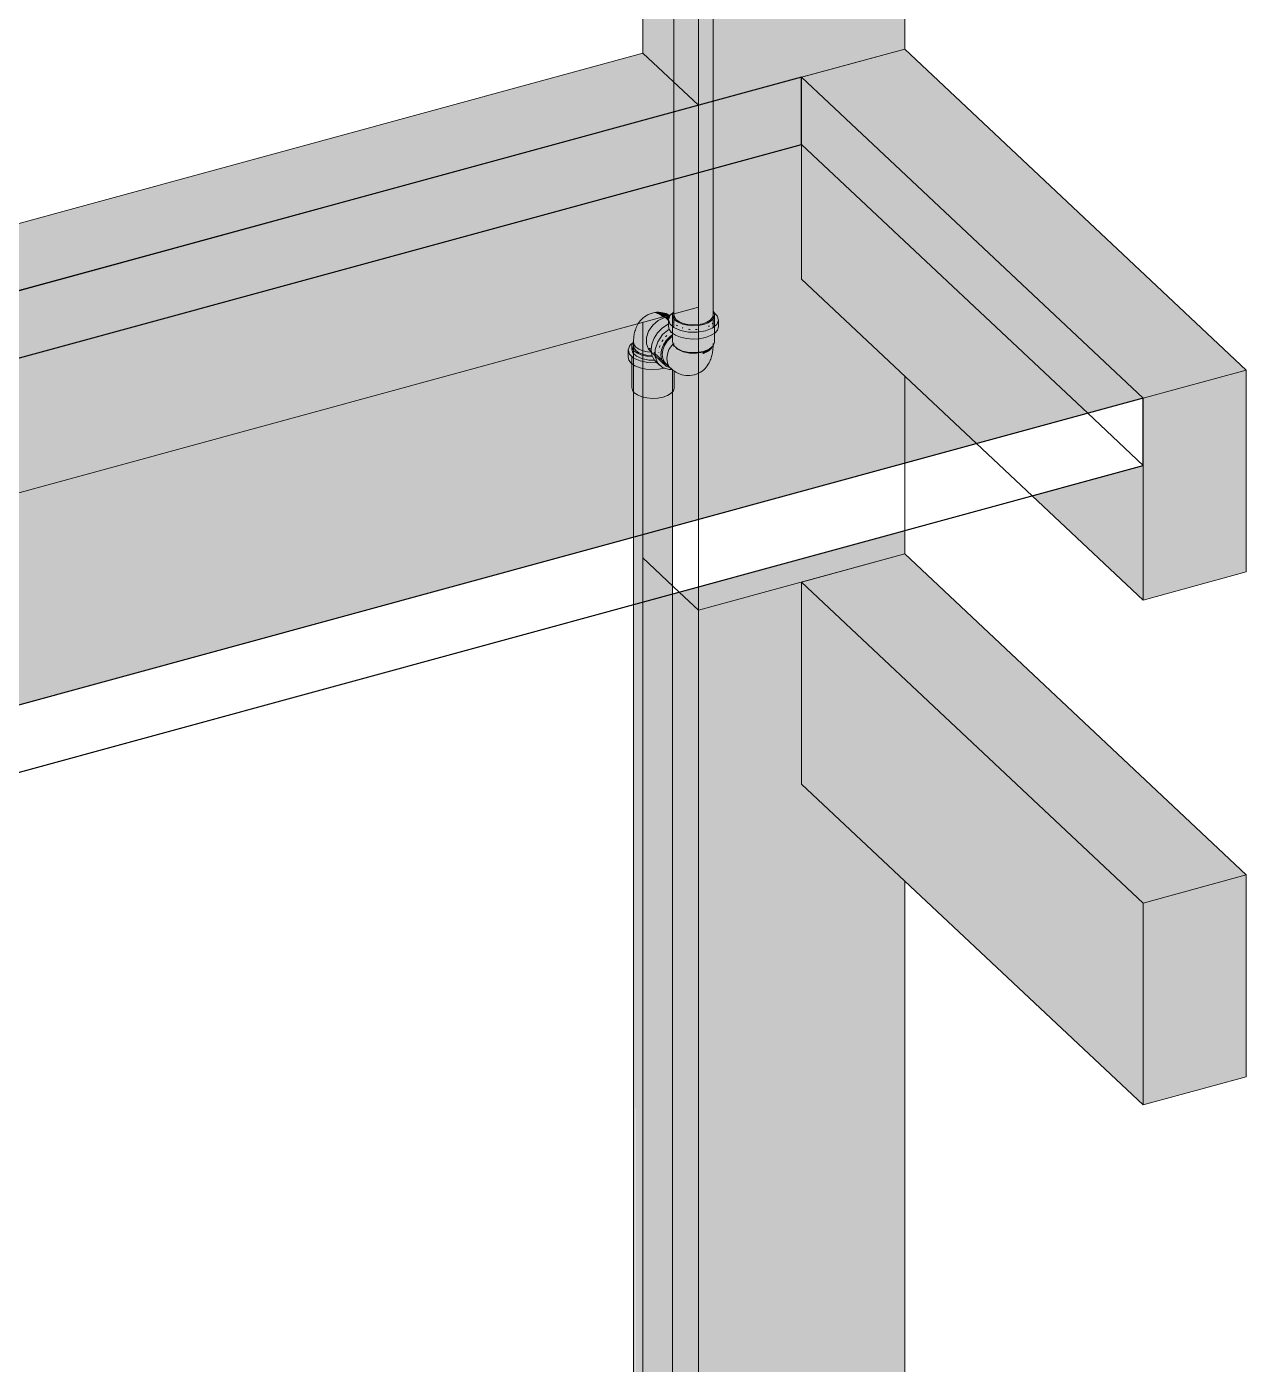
# Model space of a CAD drawing. Header units: metres. Extents: x 1.1 to 63.3, y -3.6 to 22.8.
# Drawn here: x 58.904 to 60.466, y 19.946 to 21.659 of the extents above; entities that cross this region are included whole.
import ezdxf

# ---------------------------------------------------------------- set-up
doc = ezdxf.new("R2010")
doc.units = ezdxf.units.M
for name, color, linetype, lineweight in [('A-COLS', 7, 'Continuous', 5), ('P-PIPE', 7, 'Continuous', 5), ('S-BEAM', 7, 'Continuous', 5)]:
    doc.layers.add(name, color=color, linetype=linetype, lineweight=lineweight)
doc.layers.add('A-FLOR', color=7, linetype='Continuous', lineweight=9, true_color=0x007f00)

# ---------------------------------------------------------------- blocks, each defined once
blk = doc.blocks.new('IFC_ifc-2-3D_DT_02')
at = {"layer": 'A-COLS', "true_color": 0x373737}
for points in [[(-19.7824, 21.5634), (-19.5368, 21.6303), (-19.5368, 22.2895), (-19.6689, 22.4136), (-19.6689, 22.5429), (-19.7824, 22.512), (-19.7824, 21.5943)], [(-19.8323, 21.5878), (-19.8323, 22.369), (-19.8721, 22.3581), (-19.8721, 21.6251), (-19.8393, 21.5943)], [(-19.8009, 20.9115), (-19.5368, 20.9836), (-19.5368, 21.0136), (-19.8009, 20.9415)], [(-19.8009, 20.9115), (-19.8009, 20.9415), (-19.8257, 20.9348)], [(-19.7851, 18.2855), (-19.5368, 18.3533), (-19.5368, 20.5648), (-19.6689, 20.6888), (-19.6689, 20.9475), (-19.8009, 20.9115), (-19.8009, 18.3164), (-19.796, 18.3106), (-19.7896, 18.2987), (-19.7865, 18.2903), (-19.7852, 18.2858)], [(-19.8009, 18.3165), (-19.8009, 20.9115), (-19.8257, 20.9348), (-19.8342, 20.9324), (-19.8342, 18.4229), (-19.8327, 18.4206), (-19.832, 18.4173), (-19.832, 18.3868), (-19.8312, 18.3862), (-19.8282, 18.3817), (-19.8274, 18.3781), (-19.8274, 18.3694), (-19.8298, 18.3639), (-19.833, 18.3609), (-19.8332, 18.3603), (-19.8342, 18.3591), (-19.8334, 18.3531), (-19.8307, 18.3459), (-19.8288, 18.3451), (-19.8249, 18.3417), (-19.8191, 18.3408), (-19.8131, 18.3376), (-19.8042, 18.3287), (-19.801, 18.3211), (-19.801, 18.3166)]]:
    blk.add_hatch(color=250, dxfattribs=at).paths.add_polyline_path(points)
at = {"layer": 'A-FLOR', "lineweight": 5, "true_color": 0xd4d4d4, "transparency": 33554509}
h = blk.add_hatch(color=254, dxfattribs=at)
h.paths.add_polyline_path([(-21.9393, 20.7162), (-19.878, 21.2787), (-19.8771, 21.28), (-19.8713, 21.2865), (-19.8649, 21.2904), (-19.8598, 21.2922), (-19.8504, 21.293), (-19.8454, 21.2921), (-19.8404, 21.2905), (-19.8381, 21.2894), (-19.8365, 21.2901), (-19.8334, 21.2929), (-19.833, 21.2938), (-19.8323, 21.2946), (-19.8323, 21.5497), (-22.1527, 20.9167)])
h.paths.add_polyline_path([(-19.4447, 21.125), (-19.2313, 21.1832), (-19.6689, 21.5943), (-19.6689, 21.3356), (-19.5067, 21.1832)])
h = blk.add_hatch(color=254, dxfattribs=at)
h.paths.add_polyline_path([(-19.8342, 21.0187), (-19.5368, 21.0998), (-19.5368, 21.2116), (-19.6689, 21.3356), (-19.6689, 21.5943), (-19.7824, 21.5634), (-19.7823, 21.2943), (-19.7796, 21.2912), (-19.777, 21.2887), (-19.7754, 21.2831), (-19.7754, 21.2745), (-19.7767, 21.2703), (-19.7804, 21.2658), (-19.7804, 21.2547), (-19.7824, 21.25), (-19.7826, 21.2457), (-19.7838, 21.239), (-19.7852, 21.2332), (-19.7882, 21.2271), (-19.7925, 21.2214), (-19.796, 21.2183), (-19.7996, 21.2161), (-19.8044, 21.2138), (-19.8068, 21.213), (-19.8123, 21.2122), (-19.8165, 21.2123), (-19.826, 21.2145), (-19.832, 21.2176), (-19.832, 21.1962), (-19.8332, 21.1927), (-19.8342, 21.1915), (-19.8342, 21.0818)])
h.paths.add_polyline_path([(-19.8373, 21.289), (-19.8371, 21.2897), (-19.838, 21.2894)])
h = blk.add_hatch(color=254, dxfattribs=at)
h.paths.add_polyline_path([(-21.7151, 20.5056), (-19.8842, 21.005), (-19.8842, 21.1915), (-19.8857, 21.1934), (-19.8864, 21.197), (-19.8864, 21.2276), (-19.8872, 21.2281), (-19.8902, 21.2323), (-19.891, 21.2362), (-19.891, 21.2449), (-19.8886, 21.2506), (-19.8856, 21.253), (-19.8853, 21.254), (-19.8842, 21.2553), (-19.8834, 21.2638), (-19.8817, 21.2707), (-19.8785, 21.2784), (-21.9393, 20.7162), (-21.8773, 20.658)])
h.paths.add_polyline_path([(-19.5368, 21.0998), (-19.4447, 21.125), (-19.5368, 21.2116), (-19.5368, 21.1832)])
at = {"layer": 'S-BEAM', "true_color": 0x767657}
for points in [[(-22.1527, 20.9167), (-19.8323, 21.5497), (-19.8323, 21.5878), (-19.8721, 21.6251), (-22.2239, 20.9835), (-22.1926, 20.9541)], [(-19.2313, 21.1832), (-19.0992, 21.2192), (-19.5368, 21.6303), (-19.6689, 21.5943), (-19.5309, 21.4647)], [(-19.2313, 20.9245), (-19.2313, 21.0969), (-19.3735, 21.0581), (-19.2628, 20.9541)], [(-19.2313, 20.5364), (-19.0992, 20.5724), (-19.5368, 20.9836), (-19.6689, 20.9475), (-19.5368, 20.8235)], [(-19.2313, 20.2777), (-19.2313, 20.5364), (-19.6689, 20.9475), (-19.6689, 20.6888), (-19.382, 20.4193)]]:
    blk.add_hatch(color=47, dxfattribs=at).paths.add_polyline_path(points)
at = {"layer": 'S-BEAM', "true_color": 0x7f7f7f}
for points in [[(-19.2313, 20.9245), (-19.0992, 20.9605), (-19.0992, 21.2192), (-19.2313, 21.1832), (-19.2313, 20.9475)], [(-19.2313, 20.2777), (-19.0992, 20.3137), (-19.0992, 20.5724), (-19.2313, 20.5364), (-19.2313, 20.4193)]]:
    blk.add_hatch(color=8, dxfattribs=at).paths.add_polyline_path(points)
at = {"layer": 'A-COLS', "color": 253, "lineweight": 18, "true_color": 0xaaaaaa}
for p, q in [((-19.8009, 22.5069), (-19.8009, 21.5583)), ((-19.8721, 21.6251), (-19.8721, 22.3581)), ((-19.5368, 22.2895), (-19.5368, 21.6303)), ((-19.8721, 21.6251), (-19.8009, 21.5583)), ((-19.8009, 21.5583), (-19.8721, 21.6251)), ((-19.8009, 21.5583), (-19.5368, 21.6303)), ((-19.5368, 21.6303), (-19.8009, 21.5583)), ((-19.5368, 21.0136), (-19.5368, 20.9836)), ((-19.8009, 20.9115), (-19.5368, 20.9836)), ((-19.5368, 20.9836), (-19.8009, 20.9115)), ((-19.8009, 20.9415), (-19.8009, 20.9115)), ((-19.8721, 18.3481), (-19.8721, 20.9221)), ((-19.8257, 20.9348), (-19.8009, 20.9115)), ((-19.8009, 20.9115), (-19.8257, 20.9348)), ((-19.8009, 20.9115), (-19.8009, 18.2812)), ((-19.5368, 20.5648), (-19.5368, 18.3533))]:
    blk.add_line(p, q, dxfattribs=at)
at = {"layer": 'A-COLS', "color": 253, "lineweight": 18, "true_color": 0xb6b6b6}
for p, q in [((-19.8009, 21.5583), (-19.8009, 21.0278)), ((-19.8721, 21.0084), (-19.8721, 21.2802)), ((-19.5368, 21.2116), (-19.5368, 21.0998))]:
    blk.add_line(p, q, dxfattribs=at)
at = {"layer": 'A-COLS', "color": 9, "lineweight": 18, "true_color": 0xc3c3c3}
for p, q in [((-19.5368, 21.0998), (-19.5368, 21.0136)), ((-19.8009, 21.0278), (-19.8009, 20.9415)), ((-19.8721, 20.9784), (-19.8721, 21.0084)), ((-19.8721, 20.9784), (-19.8257, 20.9348)), ((-19.8721, 20.9221), (-19.8721, 20.9784)), ((-19.8257, 20.9348), (-19.8721, 20.9784))]:
    blk.add_line(p, q, dxfattribs=at)
at = {"layer": 'A-FLOR', "color": 9, "lineweight": 25, "true_color": 0xaad4aa}
for p, q in [((-19.6689, 21.5943), (-22.1527, 20.9167)), ((-19.2313, 21.1832), (-19.6689, 21.5943)), ((-19.2313, 21.1832), (-21.7151, 20.5056)), ((-19.2313, 21.0969), (-19.2313, 21.1832)), ((-21.7151, 20.4193), (-19.2313, 21.0969))]:
    blk.add_line(p, q, dxfattribs=at)
at = {"layer": 'A-FLOR', "color": 9, "lineweight": 25, "true_color": 0xb6d4b6}
for p, q in [((-19.6689, 21.5081), (-19.6689, 21.5943)), ((-22.0816, 20.8499), (-19.6689, 21.5081)), ((-19.6689, 21.5081), (-19.3024, 21.1638))]:
    blk.add_line(p, q, dxfattribs=at)
at = {"layer": 'A-FLOR', "color": 254, "lineweight": 25, "true_color": 0xc3e0c3}
blk.add_line((-19.3024, 21.1638), (-19.2313, 21.0969), dxfattribs=at)
at = {"layer": 'S-BEAM', "color": 253, "lineweight": 18, "true_color": 0xaaaaaa}
for p, q in [((-19.8721, 21.6251), (-22.2239, 20.9835)), ((-19.8721, 21.6251), (-19.8009, 21.5583)), ((-19.6689, 21.5943), (-19.5368, 21.6303)), ((-19.0992, 21.2192), (-19.5368, 21.6303)), ((-19.6689, 21.5943), (-19.2313, 21.1832)), ((-22.1527, 20.9167), (-19.8009, 21.5583)), ((-19.0992, 21.2192), (-19.2313, 21.1832)), ((-19.0992, 20.9605), (-19.0992, 21.2192)), ((-19.2313, 21.1832), (-19.2313, 20.9245)), ((-19.2313, 20.9245), (-19.3735, 21.0581)), ((-19.6689, 20.9475), (-19.5368, 20.9836)), ((-19.0992, 20.5724), (-19.5368, 20.9836)), ((-19.2313, 20.9245), (-19.0992, 20.9605)), ((-19.6689, 20.6888), (-19.6689, 20.9475)), ((-19.6689, 20.9475), (-19.2313, 20.5364)), ((-19.2313, 20.2777), (-19.6689, 20.6888)), ((-19.0992, 20.5724), (-19.2313, 20.5364)), ((-19.0992, 20.3137), (-19.0992, 20.5724)), ((-19.2313, 20.5364), (-19.2313, 20.2777)), ((-19.2313, 20.2777), (-19.0992, 20.3137))]:
    blk.add_line(p, q, dxfattribs=at)
at = {"layer": 'S-BEAM', "color": 253, "lineweight": 18, "true_color": 0xb6b6b6}
for p, q in [((-19.6689, 21.3356), (-19.6689, 21.5943)), ((-19.8009, 21.5583), (-19.8009, 21.2996)), ((-19.4447, 21.125), (-19.6689, 21.3356)), ((-19.8009, 21.2996), (-21.9393, 20.7162))]:
    blk.add_line(p, q, dxfattribs=at)
at = {"layer": 'S-BEAM', "color": 9, "lineweight": 18, "true_color": 0xc3c3c3}
blk.add_line((-19.3735, 21.0581), (-19.4447, 21.125), dxfattribs=at)
blk = doc.blocks.new('Joelho 45_90 - Serie Normal - Esgoto - MEP - Tigre - Standard-V43-3D_DT_02')
at = {"layer": 'P-PIPE', "true_color": 0xf5ebeb}
for points in [[(-19.8613, 21.242), (-19.8614, 21.2424), (-19.8653, 21.2464), (-19.8678, 21.2534), (-19.868, 21.2544), (-19.8686, 21.2564), (-19.8684, 21.2638), (-19.8657, 21.2714), (-19.8602, 21.2787), (-19.8541, 21.2838), (-19.8469, 21.287), (-19.8516, 21.2905), (-19.8562, 21.2923), (-19.8603, 21.2922), (-19.8672, 21.2892), (-19.8715, 21.2863), (-19.876, 21.2813), (-19.878, 21.2787), (-19.8817, 21.2707), (-19.8826, 21.2677), (-19.8837, 21.2626), (-19.8842, 21.2549), (-19.8832, 21.2511), (-19.8805, 21.248), (-19.8764, 21.2454), (-19.8714, 21.2436), (-19.8647, 21.2423), (-19.8617, 21.242)], [(-19.8678, 21.254), (-19.8678, 21.2607), (-19.8645, 21.2699), (-19.8595, 21.2769), (-19.8526, 21.2827), (-19.8457, 21.2858), (-19.8469, 21.287), (-19.855, 21.2831), (-19.8613, 21.2777), (-19.8662, 21.2703), (-19.8686, 21.2632), (-19.8686, 21.2557), (-19.8678, 21.254)], [(-19.8469, 21.287), (-19.8393, 21.2877), (-19.838, 21.2875), (-19.8373, 21.289), (-19.8414, 21.291), (-19.8487, 21.2928), (-19.8528, 21.2931), (-19.8577, 21.2923), (-19.8557, 21.2921), (-19.851, 21.2901), (-19.8475, 21.2874)], [(-19.8457, 21.2858), (-19.8444, 21.2864), (-19.8381, 21.2872), (-19.8382, 21.2874), (-19.8394, 21.2877), (-19.8467, 21.2867), (-19.8461, 21.2862)], [(-19.8393, 21.2816), (-19.8391, 21.2846), (-19.8382, 21.287), (-19.8444, 21.2864), (-19.8394, 21.2816)], [(-19.8469, 21.2223), (-19.8534, 21.2285), (-19.8565, 21.2363), (-19.8563, 21.2461), (-19.8527, 21.2562), (-19.8465, 21.2649), (-19.8386, 21.2717), (-19.8393, 21.2767), (-19.8393, 21.2781), (-19.8416, 21.277), (-19.8485, 21.272), (-19.8539, 21.2662), (-19.8581, 21.2594), (-19.8609, 21.2514), (-19.8616, 21.2442), (-19.8603, 21.2374), (-19.8575, 21.232), (-19.851, 21.2258), (-19.8474, 21.2227)], [(-19.8384, 21.2198), (-19.8353, 21.2204), (-19.8369, 21.2218), (-19.838, 21.2222), (-19.8428, 21.2247), (-19.8488, 21.2306), (-19.8504, 21.2338), (-19.851, 21.2354), (-19.8513, 21.2364), (-19.8519, 21.2419), (-19.8508, 21.2488), (-19.8467, 21.2571), (-19.8449, 21.2599), (-19.8448, 21.26), (-19.8385, 21.2658), (-19.8358, 21.2677), (-19.8388, 21.2714), (-19.8474, 21.2638), (-19.8532, 21.2555), (-19.8565, 21.245), (-19.8565, 21.236), (-19.8528, 21.2275), (-19.8463, 21.2221), (-19.8388, 21.2199)], [(-19.8368, 21.2218), (-19.8445, 21.2293), (-19.8467, 21.2339), (-19.8474, 21.2399), (-19.8466, 21.2454), (-19.8442, 21.2514), (-19.84, 21.2573), (-19.8358, 21.2614), (-19.8343, 21.2624), (-19.8343, 21.2642), (-19.8381, 21.2614), (-19.8428, 21.2562), (-19.8465, 21.2501), (-19.8485, 21.244), (-19.8491, 21.2378), (-19.8482, 21.2325), (-19.8457, 21.2277), (-19.8415, 21.2239), (-19.8368, 21.2218)], [(-19.8603, 21.2375), (-19.8607, 21.2383), (-19.8613, 21.242), (-19.8678, 21.2428), (-19.8739, 21.2444), (-19.8774, 21.2459), (-19.8812, 21.2486), (-19.8837, 21.2522), (-19.8842, 21.2537), (-19.8842, 21.2504), (-19.8832, 21.2466), (-19.8805, 21.2435), (-19.8764, 21.241), (-19.8711, 21.239), (-19.865, 21.2378), (-19.8606, 21.2375)]]:
    blk.add_hatch(color=7, dxfattribs=at).paths.add_polyline_path(points)
h = blk.add_hatch(color=7, dxfattribs=at)
h.paths.add_polyline_path([(-19.8423, 21.2242), (-19.8463, 21.2285), (-19.8485, 21.2337), (-19.8492, 21.2389), (-19.8484, 21.245), (-19.8456, 21.2519), (-19.8421, 21.2573), (-19.8373, 21.2622), (-19.8343, 21.2642), (-19.8343, 21.2665), (-19.8358, 21.2677), (-19.8426, 21.2622), (-19.8433, 21.2614), (-19.8452, 21.2594), (-19.8495, 21.2519), (-19.8514, 21.246), (-19.8519, 21.2407), (-19.8508, 21.2344), (-19.849, 21.231), (-19.8484, 21.2302), (-19.8435, 21.2254)])
h.paths.add_polyline_path([(-19.8613, 21.2423), (-19.8616, 21.2461), (-19.8607, 21.2525), (-19.8574, 21.2607), (-19.8526, 21.2678), (-19.8468, 21.2734), (-19.8408, 21.2775), (-19.8393, 21.2782), (-19.8395, 21.2818), (-19.8444, 21.2864), (-19.8528, 21.2826), (-19.8602, 21.2761), (-19.865, 21.2691), (-19.8678, 21.2607), (-19.8678, 21.2526), (-19.865, 21.2458), (-19.8617, 21.2427)])
at = {"layer": 'P-PIPE'}
for p, q in [((-19.8444, 21.2864), (-19.8381, 21.2872)), ((-19.8368, 21.2672), (-19.8358, 21.2677)), ((-19.8842, 21.2546), (-19.8842, 21.2501)), ((-19.864, 21.2472), (-19.8626, 21.2458)), ((-19.8629, 21.2434), (-19.8439, 21.2256)), ((-19.8554, 21.2295), (-19.8507, 21.225))]:
    blk.add_line(p, q, dxfattribs=at)
for points in [[(-19.8603, 21.2922, 0), (-19.863, 21.2913, 0), (-19.8656, 21.2902, 0), (-19.8681, 21.2888, 0), (-19.8703, 21.2873, 0), (-19.8723, 21.2857, 0), (-19.874, 21.284, 0), (-19.8756, 21.2823, 0), (-19.8769, 21.2805, 0), (-19.8781, 21.2788, 0), (-19.8791, 21.277, 0), (-19.88, 21.2753, 0), (-19.8807, 21.2737, 0), (-19.8814, 21.272, 0), (-19.8819, 21.2704, 0), (-19.8824, 21.2688, 0), (-19.8828, 21.2673, 0), (-19.8832, 21.2657, 0), (-19.8835, 21.2642, 0), (-19.8837, 21.2627, 0), (-19.8839, 21.2612, 0), (-19.884, 21.2598, 0), (-19.8841, 21.2583, 0), (-19.8842, 21.2568, 0), (-19.8842, 21.2554, 0), (-19.8842, 21.2546, 0)], [(-19.8614, 21.2421, 0), (-19.865, 21.2458, 0), (-19.8678, 21.2526, 0), (-19.8678, 21.2607, 0), (-19.865, 21.2691, 0), (-19.8597, 21.2767, 0), (-19.8526, 21.2827, 0), (-19.8444, 21.2864, 0)], [(-19.8603, 21.2922, 0), (-19.8575, 21.2928, 0), (-19.8547, 21.2931, 0), (-19.852, 21.2932, 0), (-19.8493, 21.293, 0), (-19.8468, 21.2926, 0), (-19.8444, 21.2921, 0), (-19.8422, 21.2914, 0), (-19.8401, 21.2905, 0), (-19.8382, 21.2896, 0), (-19.8373, 21.2891, 0)], [(-19.8534, 21.2279, 0), (-19.8579, 21.2324, 0), (-19.8607, 21.2383, 0), (-19.8617, 21.2451, 0), (-19.8607, 21.2525, 0), (-19.8579, 21.26, 0), (-19.8534, 21.2669, 0), (-19.8476, 21.2729, 0), (-19.8408, 21.2775, 0), (-19.8394, 21.2782, 0)], [(-19.8351, 21.2198, 0), (-19.8384, 21.2198, 0), (-19.8469, 21.2223, 0), (-19.8532, 21.2279, 0), (-19.8565, 21.236, 0), (-19.8565, 21.2456, 0), (-19.8532, 21.2555, 0), (-19.8469, 21.2646, 0), (-19.8386, 21.2716, 0)], [(-19.8344, 21.2644, 0), (-19.8373, 21.2622, 0), (-19.8423, 21.2571, 0), (-19.846, 21.2513, 0), (-19.8484, 21.245, 0), (-19.8492, 21.2388, 0), (-19.8484, 21.233, 0), (-19.846, 21.228, 0), (-19.8423, 21.2242, 0), (-19.8373, 21.2218, 0), (-19.8368, 21.2217, 0)], [(-19.8842, 21.2549, 0), (-19.8836, 21.2516, 0), (-19.8812, 21.2486, 0), (-19.8774, 21.2459, 0), (-19.8724, 21.2438, 0), (-19.8664, 21.2424, 0), (-19.8613, 21.2419, 0)], [(-19.8613, 21.2419, 0), (-19.8664, 21.2424, 0), (-19.8724, 21.2438, 0), (-19.8774, 21.2459, 0), (-19.8812, 21.2486, 0), (-19.8836, 21.2516, 0), (-19.8842, 21.2549, 0)], [(-19.8604, 21.2374, 0), (-19.8664, 21.238, 0), (-19.8724, 21.2393, 0), (-19.8774, 21.2414, 0), (-19.8812, 21.2441, 0), (-19.8836, 21.2472, 0), (-19.8842, 21.2504, 0)], [(-19.851, 21.2481, 0), (-19.8508, 21.2488, 0), (-19.8501, 21.2508, 0)], [(-19.8481, 21.2551, 0), (-19.8474, 21.2562, 0), (-19.8463, 21.2578, 0)], [(-19.841, 21.2258, 0), (-19.8445, 21.2293, 0), (-19.8467, 21.2339, 0), (-19.8475, 21.2392, 0), (-19.8467, 21.245, 0), (-19.8445, 21.2508, 0), (-19.841, 21.2562, 0), (-19.8365, 21.2609, 0), (-19.8344, 21.2625, 0)], [(-19.8432, 21.2618, 0), (-19.8421, 21.2628, 0), (-19.8414, 21.2636, 0)], [(-19.8519, 21.241, 0), (-19.8519, 21.2413, 0), (-19.8519, 21.2418, 0)], [(-19.8501, 21.2328, 0), (-19.8508, 21.2344, 0), (-19.851, 21.235, 0)], [(-19.8457, 21.2273, 0), (-19.8474, 21.2289, 0), (-19.8481, 21.2297, 0)]]:
    blk.add_polyline3d(points, dxfattribs=at)
blk = doc.blocks.new('Joelho 45_90 - Serie Normal - Esgoto - MEP - Tigre - Standard-V44-3D_DT_02')
at = {"layer": 'P-PIPE', "true_color": 0xf5ebeb}
for points in [[(-19.8027, 21.2676), (-19.7922, 21.2693), (-19.7945, 21.2727), (-19.8027, 21.2713), (-19.805, 21.2712), (-19.8088, 21.271), (-19.8178, 21.2722), (-19.822, 21.2733), (-19.8279, 21.276), (-19.8292, 21.2769), (-19.8314, 21.2785), (-19.8337, 21.2821), (-19.8343, 21.2868), (-19.8342, 21.2905), (-19.8336, 21.2925), (-19.8372, 21.2894), (-19.8393, 21.2841), (-19.8377, 21.2785), (-19.8317, 21.2732), (-19.8242, 21.2698), (-19.8138, 21.2677), (-19.8034, 21.2676)], [(-19.8083, 21.2588), (-19.8, 21.2592), (-19.7922, 21.2607), (-19.7922, 21.2693), (-19.8034, 21.2676), (-19.8151, 21.268), (-19.825, 21.2702), (-19.8325, 21.2736), (-19.8378, 21.2787), (-19.8393, 21.2831), (-19.8391, 21.274), (-19.8383, 21.271), (-19.8353, 21.2671), (-19.8297, 21.2635), (-19.8233, 21.261), (-19.8145, 21.2593), (-19.8103, 21.259)], [(-19.8081, 21.276), (-19.8011, 21.2763), (-19.7945, 21.2776), (-19.7876, 21.2804), (-19.7839, 21.283), (-19.7813, 21.2863), (-19.7804, 21.2892), (-19.7813, 21.2931), (-19.7824, 21.2945), (-19.7824, 21.2892), (-19.7837, 21.2857), (-19.7869, 21.2825), (-19.7902, 21.2804), (-19.7956, 21.2785), (-19.8034, 21.2772), (-19.8081, 21.277), (-19.8152, 21.2777), (-19.8215, 21.2793), (-19.8255, 21.281), (-19.8294, 21.2836), (-19.8317, 21.2867), (-19.8323, 21.2911), (-19.8325, 21.2944), (-19.8334, 21.2929), (-19.8343, 21.2896), (-19.8334, 21.2862), (-19.8308, 21.2829), (-19.827, 21.2803), (-19.8204, 21.2778), (-19.8145, 21.2765), (-19.8128, 21.2764)], [(-19.7922, 21.2693), (-19.7828, 21.2734), (-19.7774, 21.2781), (-19.7754, 21.2831), (-19.777, 21.2887), (-19.781, 21.2925), (-19.7804, 21.2892), (-19.7806, 21.2829), (-19.7815, 21.2809), (-19.7816, 21.2806), (-19.7848, 21.2772), (-19.7902, 21.2743), (-19.7945, 21.2727), (-19.7935, 21.2712)], [(-19.7922, 21.2607), (-19.7844, 21.2638), (-19.7801, 21.2665), (-19.7766, 21.2708), (-19.7754, 21.2745), (-19.7755, 21.2829), (-19.7776, 21.2776), (-19.7837, 21.2727), (-19.7922, 21.2693), (-19.7922, 21.2615)], [(-19.8353, 21.2203), (-19.8388, 21.2239), (-19.8409, 21.2285), (-19.8417, 21.2338), (-19.8409, 21.2396), (-19.8381, 21.2464), (-19.8342, 21.2519), (-19.8335, 21.2526), (-19.8343, 21.2556), (-19.8346, 21.2622), (-19.8373, 21.26), (-19.8417, 21.2552), (-19.8445, 21.2508), (-19.8469, 21.244), (-19.8474, 21.2386), (-19.8467, 21.2339), (-19.8441, 21.2289), (-19.8353, 21.2204)], [(-19.8155, 21.2121), (-19.8099, 21.2125), (-19.8062, 21.2131), (-19.8026, 21.2151), (-19.7996, 21.2189), (-19.7973, 21.2246), (-19.796, 21.2315), (-19.7958, 21.2395), (-19.8038, 21.2381), (-19.8124, 21.2383), (-19.8209, 21.2401), (-19.827, 21.2428), (-19.8311, 21.2468), (-19.8324, 21.2503), (-19.8331, 21.2514), (-19.8337, 21.2525), (-19.836, 21.2497), (-19.8392, 21.2442), (-19.8411, 21.2384), (-19.8417, 21.2338), (-19.8409, 21.2285), (-19.8382, 21.2233), (-19.8338, 21.2192), (-19.8302, 21.2168), (-19.8246, 21.214), (-19.8165, 21.2123)], [(-19.8037, 21.2381), (-19.7955, 21.2395), (-19.7955, 21.2421), (-19.8037, 21.2407), (-19.8128, 21.2409), (-19.8215, 21.243), (-19.827, 21.2454), (-19.8313, 21.2493), (-19.8319, 21.2497), (-19.8308, 21.2464), (-19.8262, 21.2425), (-19.8197, 21.2397), (-19.8124, 21.2383), (-19.8037, 21.2381)], [(-19.8063, 21.2131), (-19.7996, 21.2161), (-19.796, 21.2183), (-19.7951, 21.2189), (-19.7911, 21.223), (-19.7882, 21.2271), (-19.7849, 21.2343), (-19.7826, 21.2457), (-19.7825, 21.2499), (-19.7846, 21.2456), (-19.789, 21.2421), (-19.7955, 21.2395), (-19.7963, 21.2296), (-19.7977, 21.2236), (-19.8001, 21.2183), (-19.8029, 21.2149), (-19.8062, 21.2131)], [(-19.7955, 21.2395), (-19.788, 21.2428), (-19.7841, 21.2461), (-19.7825, 21.2499), (-19.789, 21.2447), (-19.7955, 21.2421), (-19.7955, 21.2409)], [(-19.8037, 21.2407), (-19.8034, 21.2408), (-19.7955, 21.2421), (-19.7945, 21.2431), (-19.8034, 21.2416), (-19.8128, 21.2418), (-19.8226, 21.244), (-19.8281, 21.2463), (-19.8262, 21.2451), (-19.8197, 21.2423), (-19.8124, 21.2409), (-19.8076, 21.2408)], [(-19.7955, 21.2421), (-19.7887, 21.2448), (-19.7872, 21.2461), (-19.7948, 21.2428)]]:
    blk.add_hatch(color=7, dxfattribs=at).paths.add_polyline_path(points)
h = blk.add_hatch(color=7, dxfattribs=at)
h.paths.add_polyline_path([(-19.8034, 21.2416), (-19.7945, 21.2431), (-19.7945, 21.2603), (-19.8016, 21.2591), (-19.8105, 21.259), (-19.8172, 21.2596), (-19.8255, 21.2618), (-19.8317, 21.2646), (-19.8343, 21.2665), (-19.8342, 21.2552), (-19.8326, 21.2505), (-19.8278, 21.2464), (-19.8215, 21.2435), (-19.8128, 21.2418), (-19.8076, 21.2417)])
h.paths.add_polyline_path([(-19.8075, 21.271), (-19.8, 21.2716), (-19.7945, 21.2727), (-19.7945, 21.2776), (-19.8016, 21.2763), (-19.8081, 21.276), (-19.8151, 21.2766), (-19.8215, 21.278), (-19.827, 21.2803), (-19.8317, 21.2839), (-19.8337, 21.2871), (-19.8343, 21.29), (-19.8342, 21.2845), (-19.8334, 21.2812), (-19.8302, 21.2775), (-19.8255, 21.2747), (-19.8205, 21.2729), (-19.8136, 21.2715), (-19.8115, 21.2713), (-19.8076, 21.271)])
h = blk.add_hatch(color=7, dxfattribs=at)
h.paths.add_polyline_path([(-19.7945, 21.2431), (-19.7867, 21.2465), (-19.7823, 21.2501), (-19.7804, 21.2547), (-19.7804, 21.2663), (-19.7861, 21.263), (-19.7922, 21.2607), (-19.7945, 21.2603), (-19.7945, 21.2454)])
h.paths.add_polyline_path([(-19.7945, 21.2727), (-19.7878, 21.2753), (-19.783, 21.2788), (-19.7824, 21.2798), (-19.7815, 21.2809), (-19.7804, 21.2845), (-19.7806, 21.2885), (-19.7815, 21.2857), (-19.7844, 21.2825), (-19.7902, 21.2792), (-19.7945, 21.2776), (-19.7945, 21.2727)])
at = {"layer": 'P-PIPE'}
for p, q in [((-19.8394, 21.2836), (-19.8394, 21.275)), ((-19.8344, 21.2896), (-19.8344, 21.2552)), ((-19.8343, 21.2851), (-19.8343, 21.2837)), ((-19.7804, 21.2552), (-19.7804, 21.2896)), ((-19.7754, 21.275), (-19.7754, 21.2836)), ((-19.8324, 21.2533), (-19.8324, 21.2507)), ((-19.8302, 21.2479), (-19.8285, 21.2465)), ((-19.7862, 21.2465), (-19.7845, 21.2479)), ((-19.7824, 21.2507), (-19.7824, 21.2533)), ((-19.8583, 21.2418), (-19.8368, 21.2216))]:
    blk.add_line(p, q, dxfattribs=at)
for points in [[(-19.7922, 21.2693, 0), (-19.8027, 21.2676, 0), (-19.8138, 21.2677, 0), (-19.8242, 21.2698, 0), (-19.8325, 21.2736, 0), (-19.8377, 21.2785, 0), (-19.8393, 21.2841, 0), (-19.8371, 21.2896, 0), (-19.834, 21.2926, 0)], [(-19.8325, 21.2946, 0), (-19.8332, 21.2936, 0), (-19.8343, 21.29, 0), (-19.8336, 21.2865, 0), (-19.8311, 21.2832, 0), (-19.827, 21.2803, 0), (-19.8215, 21.278, 0), (-19.8151, 21.2766, 0), (-19.8081, 21.276, 0), (-19.8011, 21.2763, 0), (-19.7945, 21.2776, 0)], [(-19.7955, 21.2785, 0), (-19.8016, 21.2773, 0), (-19.8081, 21.277, 0), (-19.8145, 21.2775, 0), (-19.8205, 21.2789, 0), (-19.8255, 21.281, 0), (-19.8294, 21.2836, 0), (-19.8317, 21.2867, 0), (-19.8323, 21.29, 0)], [(-19.7824, 21.2896, 0), (-19.7824, 21.2893, 0), (-19.7834, 21.286, 0), (-19.7861, 21.283, 0), (-19.7902, 21.2804, 0), (-19.7955, 21.2785, 0)], [(-19.7945, 21.2776, 0), (-19.7888, 21.2797, 0), (-19.7844, 21.2825, 0), (-19.7815, 21.2857, 0), (-19.7804, 21.2892, 0), (-19.7811, 21.2928, 0), (-19.7822, 21.2945, 0)], [(-19.7807, 21.2926, 0), (-19.777, 21.2887, 0), (-19.7754, 21.2831, 0), (-19.7776, 21.2776, 0), (-19.7835, 21.2728, 0), (-19.7922, 21.2693, 0)], [(-19.7809, 21.2819, 0), (-19.7806, 21.2829, 0), (-19.7804, 21.2843, 0)], [(-19.7922, 21.2607, 0), (-19.8, 21.2592, 0), (-19.8083, 21.2588, 0), (-19.8165, 21.2595, 0), (-19.8242, 21.2612, 0), (-19.8306, 21.2639, 0), (-19.8355, 21.2673, 0), (-19.8385, 21.2713, 0), (-19.8393, 21.2755, 0)], [(-19.8333, 21.2809, 0), (-19.833, 21.2804, 0), (-19.8325, 21.2798, 0)], [(-19.8294, 21.2768, 0), (-19.8285, 21.2763, 0), (-19.828, 21.2759, 0)], [(-19.8219, 21.2732, 0), (-19.8215, 21.2731, 0), (-19.821, 21.2729, 0)], [(-19.8136, 21.2714, 0), (-19.8128, 21.2713, 0), (-19.8115, 21.2712, 0)], [(-19.8048, 21.2711, 0), (-19.8034, 21.2712, 0), (-19.8026, 21.2713, 0)], [(-19.7754, 21.275, 0), (-19.7754, 21.2745, 0), (-19.7767, 21.2703, 0), (-19.7801, 21.2665, 0), (-19.7854, 21.2632, 0), (-19.7922, 21.2607, 0)], [(-19.7882, 21.2751, 0), (-19.7878, 21.2753, 0), (-19.7868, 21.2759, 0)], [(-19.7835, 21.2783, 0), (-19.783, 21.2788, 0), (-19.7824, 21.2795, 0)], [(-19.8336, 21.2527, 0), (-19.8353, 21.2508, 0), (-19.8388, 21.2454, 0), (-19.8409, 21.2396, 0), (-19.8417, 21.2338, 0), (-19.8409, 21.2285, 0), (-19.8388, 21.2239, 0), (-19.8353, 21.2203, 0)], [(-19.8353, 21.2203, 0), (-19.8388, 21.2239, 0), (-19.8409, 21.2285, 0), (-19.8417, 21.2338, 0), (-19.8409, 21.2396, 0), (-19.8388, 21.2454, 0), (-19.8353, 21.2508, 0), (-19.8336, 21.2527, 0)], [(-19.8343, 21.2556, 0), (-19.833, 21.2509, 0), (-19.8285, 21.2467, 0), (-19.8215, 21.2435, 0), (-19.8128, 21.2418, 0), (-19.8034, 21.2416, 0), (-19.7945, 21.2431, 0)], [(-19.8324, 21.2495, 0), (-19.8324, 21.2495, 0), (-19.8324, 21.2496, 0), (-19.8324, 21.2498, 0), (-19.8324, 21.25, 0), (-19.8324, 21.2502, 0), (-19.8324, 21.2506, 0), (-19.8324, 21.2507, 0)], [(-19.8297, 21.2476, 0), (-19.827, 21.2454, 0), (-19.8205, 21.2425, 0), (-19.8124, 21.2409, 0), (-19.8037, 21.2407, 0), (-19.7955, 21.2421, 0)], [(-19.8063, 21.2131, 0), (-19.8035, 21.2139, 0), (-19.801, 21.2151, 0), (-19.7985, 21.2164, 0), (-19.7963, 21.2179, 0), (-19.7943, 21.2195, 0), (-19.7926, 21.2212, 0), (-19.791, 21.223, 0), (-19.7897, 21.2247, 0), (-19.7885, 21.2265, 0), (-19.7875, 21.2282, 0), (-19.7866, 21.2299, 0), (-19.7859, 21.2316, 0), (-19.7852, 21.2332, 0), (-19.7846, 21.2348, 0), (-19.7842, 21.2364, 0), (-19.7838, 21.238, 0), (-19.7834, 21.2395, 0), (-19.7831, 21.241, 0), (-19.7829, 21.2425, 0), (-19.7827, 21.244, 0), (-19.7826, 21.2455, 0), (-19.7825, 21.2469, 0), (-19.7824, 21.2484, 0), (-19.7824, 21.2498, 0), (-19.7824, 21.2507, 0)], [(-19.7955, 21.2421, 0), (-19.7887, 21.2448, 0), (-19.7841, 21.2486, 0)], [(-19.7945, 21.2431, 0), (-19.7872, 21.2461, 0), (-19.7823, 21.2501, 0), (-19.7804, 21.2547, 0), (-19.7804, 21.2552, 0)], [(-19.8063, 21.2131, 0), (-19.8091, 21.2124, 0), (-19.8119, 21.2121, 0), (-19.8146, 21.212, 0), (-19.8173, 21.2122, 0), (-19.8198, 21.2126, 0), (-19.8222, 21.2131, 0), (-19.8244, 21.2139, 0), (-19.8265, 21.2147, 0), (-19.8284, 21.2156, 0), (-19.8301, 21.2166, 0), (-19.8318, 21.2176, 0), (-19.8333, 21.2186, 0), (-19.8347, 21.2197, 0), (-19.8359, 21.2208, 0), (-19.8368, 21.2216, 0)]]:
    blk.add_polyline3d(points, dxfattribs=at)
blk = doc.blocks.new('Luva Simples para Conexão - Serie Normal - Esgoto - MEP - Tigre - Standard-V45-3D_DT_02')
at = {"layer": 'P-PIPE', "true_color": 0xf5ebeb}
for points in [[(-19.8546, 21.2285), (-19.8542, 21.2286), (-19.8575, 21.2319), (-19.8657, 21.2322), (-19.8735, 21.2338), (-19.8806, 21.237), (-19.8851, 21.2414), (-19.8864, 21.2459), (-19.8864, 21.2505), (-19.886, 21.2527), (-19.8888, 21.2504), (-19.891, 21.2449), (-19.8893, 21.2393), (-19.8836, 21.2342), (-19.8759, 21.2308), (-19.8647, 21.2287), (-19.8548, 21.2285)], [(-19.86, 21.2363), (-19.8598, 21.2364), (-19.8606, 21.2375), (-19.8682, 21.2384), (-19.8735, 21.2398), (-19.8774, 21.2414), (-19.8812, 21.2441), (-19.8836, 21.2472), (-19.8842, 21.2516), (-19.8845, 21.2549), (-19.8854, 21.2537), (-19.8864, 21.2504), (-19.8855, 21.2466), (-19.8832, 21.2435), (-19.879, 21.2406), (-19.8724, 21.2381), (-19.8664, 21.2368), (-19.8602, 21.2363)], [(-19.8575, 21.2319), (-19.8582, 21.233), (-19.86, 21.2363), (-19.8678, 21.2371), (-19.8735, 21.2384), (-19.8801, 21.2414), (-19.8836, 21.2441), (-19.8858, 21.2474), (-19.8864, 21.2504), (-19.8861, 21.2449), (-19.8851, 21.2412), (-19.8801, 21.2367), (-19.8724, 21.2336), (-19.8647, 21.232), (-19.8579, 21.2319)], [(-19.8602, 21.2197), (-19.85, 21.2205), (-19.8445, 21.2216), (-19.8474, 21.2227), (-19.8546, 21.2285), (-19.8664, 21.2289), (-19.8759, 21.2308), (-19.8842, 21.2345), (-19.8894, 21.2394), (-19.891, 21.2441), (-19.891, 21.2362), (-19.8902, 21.232), (-19.8872, 21.2281), (-19.8812, 21.2242), (-19.8759, 21.2221), (-19.8664, 21.2202), (-19.8602, 21.2197)], [(-19.86, 21.1828), (-19.8528, 21.1832), (-19.8463, 21.1845), (-19.8463, 21.2212), (-19.8535, 21.22), (-19.8605, 21.2197), (-19.8684, 21.2203), (-19.8774, 21.2227), (-19.8834, 21.2255), (-19.8864, 21.2276), (-19.8864, 21.197), (-19.8857, 21.1934), (-19.8832, 21.1901), (-19.879, 21.1872), (-19.8724, 21.1846), (-19.8664, 21.1834), (-19.8601, 21.1828)], [(-19.8463, 21.1845), (-19.8406, 21.1866), (-19.8361, 21.1894), (-19.8332, 21.1927), (-19.832, 21.1962), (-19.832, 21.2179), (-19.8353, 21.2201), (-19.8388, 21.2199), (-19.8444, 21.2215), (-19.8463, 21.221), (-19.8463, 21.2094)]]:
    blk.add_hatch(color=7, dxfattribs=at).paths.add_polyline_path(points)
at = {"layer": 'P-PIPE'}
for p, q in [((-19.8864, 21.2501), (-19.8864, 21.2455)), ((-19.891, 21.2445), (-19.891, 21.2358)), ((-19.8864, 21.2459), (-19.8851, 21.2413)), ((-19.8864, 21.2358), (-19.8864, 21.1966)), ((-19.832, 21.1966), (-19.832, 21.2179))]:
    blk.add_line(p, q, dxfattribs=at)
for points in [[(-19.8542, 21.2286, 0), (-19.8546, 21.2285, 0), (-19.8657, 21.2287, 0), (-19.8759, 21.2308, 0), (-19.8842, 21.2345, 0), (-19.8894, 21.2394, 0), (-19.891, 21.2449, 0), (-19.8888, 21.2504, 0), (-19.8862, 21.253, 0)], [(-19.8844, 21.2553, 0), (-19.8853, 21.254, 0), (-19.8864, 21.2505, 0), (-19.8857, 21.2469, 0), (-19.8832, 21.2435, 0), (-19.879, 21.2406, 0), (-19.8735, 21.2384, 0), (-19.867, 21.2369, 0), (-19.86, 21.2363, 0)], [(-19.8604, 21.2374, 0), (-19.8664, 21.238, 0), (-19.8724, 21.2393, 0), (-19.8774, 21.2414, 0), (-19.8812, 21.2441, 0), (-19.8836, 21.2472, 0), (-19.8842, 21.2504, 0)], [(-19.8443, 21.2215, 0), (-19.8519, 21.2201, 0), (-19.8602, 21.2197, 0), (-19.8684, 21.2203, 0), (-19.8759, 21.2221, 0), (-19.8824, 21.2247, 0), (-19.8872, 21.2281, 0), (-19.8902, 21.232, 0), (-19.891, 21.2362, 0)], [(-19.8851, 21.2412, 0), (-19.8806, 21.237, 0), (-19.8735, 21.2338, 0), (-19.8647, 21.232, 0), (-19.8574, 21.2318, 0)], [(-19.8463, 21.1845, 0), (-19.853, 21.1832, 0), (-19.86, 21.1828, 0), (-19.867, 21.1834, 0), (-19.8735, 21.1849, 0), (-19.879, 21.1872, 0), (-19.8832, 21.1901, 0), (-19.8857, 21.1934, 0), (-19.8864, 21.197, 0)], [(-19.832, 21.1966, 0), (-19.832, 21.1962, 0), (-19.8332, 21.1927, 0), (-19.8361, 21.1894, 0), (-19.8406, 21.1866, 0), (-19.8463, 21.1845, 0)]]:
    blk.add_polyline3d(points, dxfattribs=at)

msp = doc.modelspace()

# ---------------------------------------------------------------- hatches: boundary and pattern name
at = {"layer": 'P-PIPE', "true_color": 0x400080}
for points in [[(59.7362, 21.2836), (59.7362, 22.7334), (59.7339, 22.7353), (59.7332, 22.7362), (59.7332, 21.29), (59.734, 21.2865), (59.7354, 21.2847)], [(59.7575, 21.277), (59.7654, 21.2776), (59.7701, 21.2785), (59.7701, 22.7288), (59.7639, 22.7277), (59.7574, 22.7274), (59.7505, 22.728), (59.744, 22.7294), (59.7386, 22.7317), (59.7362, 22.7333), (59.7362, 21.2836), (59.7405, 21.2808), (59.7451, 21.2789), (59.7527, 21.2774), (59.7574, 21.277)], [(59.7701, 21.2785), (59.7754, 21.2805), (59.7795, 21.283), (59.7822, 21.286), (59.7832, 21.2893), (59.7832, 22.7361), (59.7812, 22.7339), (59.7767, 22.7311), (59.7701, 22.7288), (59.7701, 21.2804)], [(59.6843, 18.4117), (59.6843, 21.1887), (59.682, 21.1906), (59.6813, 21.1915), (59.6813, 18.418), (59.6824, 18.4143), (59.6826, 18.414)], [(59.7056, 18.4051), (59.7131, 18.4056), (59.7182, 18.4066), (59.7182, 21.1843), (59.712, 21.1832), (59.7055, 21.1828), (59.6985, 21.1834), (59.692, 21.1849), (59.6865, 21.1872), (59.6843, 21.1887), (59.6844, 18.4117), (59.6882, 18.409), (59.6933, 18.4069), (59.6993, 18.4056), (59.7055, 18.4051)], [(59.7182, 18.4066), (59.7236, 18.4086), (59.7276, 18.4111), (59.7303, 18.4141), (59.7313, 18.4174), (59.7313, 21.1914), (59.7295, 21.1894), (59.725, 21.1866), (59.7182, 21.1841), (59.7182, 18.4085)]]:
    msp.add_hatch(color=196, dxfattribs=at).paths.add_polyline_path(points)

# ---------------------------------------------------------------- linework, layer by layer
at = {"layer": 'P-PIPE'}
for p, q in [((59.7332, 22.763), (59.7332, 21.275)), ((59.7832, 21.275), (59.7832, 22.763)), ((59.6813, 21.2501), (59.6813, 18.3643)), ((59.7313, 18.3643), (59.7313, 21.2196))]:
    msp.add_line(p, q, dxfattribs=at)
for points in [[(59.6813, 21.2504, 0), (59.682, 21.2472, 0), (59.6843, 21.2441, 0)], [(59.6843, 21.2441, 0), (59.6881, 21.2414, 0), (59.6932, 21.2393, 0), (59.6991, 21.238, 0), (59.7052, 21.2374, 0)]]:
    msp.add_polyline3d(points, dxfattribs=at)

# ---------------------------------------------------------------- block references
at = {"lineweight": 5}
msp.add_blockref('IFC_ifc-2-3D_DT_02', (79.5656, 0), dxfattribs=at)
at = {"layer": 'P-PIPE'}
for name in ['Joelho 45_90 - Serie Normal - Esgoto - MEP - Tigre - Standard-V43-3D_DT_02', 'Joelho 45_90 - Serie Normal - Esgoto - MEP - Tigre - Standard-V44-3D_DT_02', 'Luva Simples para Conexão - Serie Normal - Esgoto - MEP - Tigre - Standard-V45-3D_DT_02']:
    msp.add_blockref(name, (79.5656, 0), dxfattribs=at)

doc.saveas('drawing.dxf')
